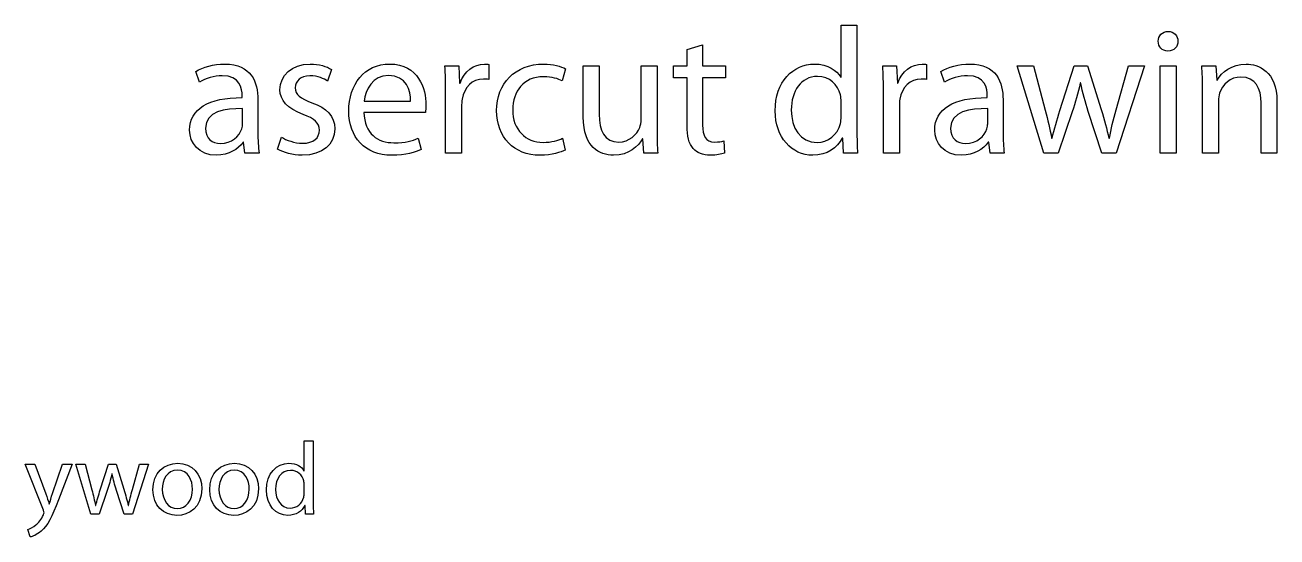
# Model space of a CAD drawing. Extents: x 16 to 1660, y 62 to 1240.
# Drawn here: x 319.8 to 585, y 1105.9 to 1214.4 of the extents above; entities that cross this region are included whole.
import ezdxf

# ---------------------------------------------------------------- set-up
doc = ezdxf.new("R2010")
doc.units = 0
doc.layers.get('0').update_dxf_attribs({"linetype": 'CONTINUOUS'})

msp = doc.modelspace()

# ---------------------------------------------------------------- linework, layer by layer
at = {"color": 7}
for points in [[(492.651909, 1203.36056), (492.728391, 1203.36056), (492.728391, 1214.421978), (496.058331, 1214.421978), (496.058331, 1214.421978)], [(496.058331, 1214.421978), (496.058331, 1192.031031)], [(460.080078, 1193.102911), (460.080078, 1203.207313), (457.209313, 1203.207313), (457.209313, 1205.771867), (460.080078, 1205.771867), (460.080078, 1209.216671), (463.371636, 1210.211787)], [(463.371636, 1210.211787), (463.371636, 1205.771867), (468.194249, 1205.771867), (468.194249, 1203.207313), (463.371636, 1203.207313), (463.371636, 1193.217493)], [(564.074733, 1210.977173), (564.074733, 1210.977173)], [(356.774327, 1202.28868), (356.00894, 1204.547022)], [(384.753556, 1205.006198), (383.949787, 1202.556791)], [(408.790704, 1205.771867), (411.737951, 1205.771867), (411.890916, 1202.097333), (412.00578, 1202.097333)], [(418.09162, 1206.078078), (418.09162, 1202.901102)], [(434.358344, 1205.159444), (433.592958, 1202.594891)], [(438.109924, 1194.939896), (438.109924, 1205.771867), (441.478247, 1205.771867), (441.478247, 1195.552318)], [(450.358087, 1194.442338), (450.358087, 1205.771867), (453.726127, 1205.771867), (453.726127, 1192.337242)], [(501.532031, 1205.771867), (504.479278, 1205.771867), (504.632242, 1202.097333), (504.747389, 1202.097333)], [(510.832947, 1206.078078), (510.832947, 1202.901102)], [(514.622627, 1202.28868), (513.85724, 1204.547022)], [(541.683222, 1196.050158), (538.697876, 1187.2468), (535.636047, 1187.2468), (530.047764, 1205.771867), (533.492569, 1205.771867)], [(533.492569, 1205.771867), (535.980358, 1196.356087)], [(539.080851, 1196.317987), (542.10458, 1205.771867), (544.93668, 1205.771867), (547.807444, 1196.509051)], [(550.98442, 1196.470951), (553.625173, 1205.771867), (556.955113, 1205.771867), (550.98442, 1187.2468), (547.922309, 1187.2468), (545.089927, 1196.087976)], [(560.323718, 1205.771867), (563.69204, 1205.771867), (563.69204, 1187.2468), (560.323718, 1187.2468), (560.323718, 1205.771867), (560.323718, 1205.771867)], [(569.127076, 1205.771867), (572.112422, 1205.771867), (572.303769, 1202.709756), (572.380251, 1202.709756)], [(543.444007, 1202.174098), (543.367524, 1202.174098)], [(365.845513, 1199.035504), (365.845513, 1199.418198)], [(412.311991, 1197.121473), (412.311991, 1187.2468), (408.943669, 1187.2468), (408.943669, 1199.992238)], [(505.053318, 1197.121473), (505.053318, 1187.2468), (501.685278, 1187.2468), (501.685278, 1199.992238)], [(523.693813, 1199.035504), (523.693813, 1199.418198)], [(572.648362, 1198.3847), (572.648362, 1187.2468), (569.28004, 1187.2468), (569.28004, 1200.757907)], [(365.921996, 1193.485604), (365.921996, 1196.70068)], [(369.175453, 1198.614429), (369.175453, 1191.68672), (369.175453, 1191.68672)], [(391.681547, 1198.308218), (401.51812, 1198.308218)], [(492.728391, 1195.016378), (492.728391, 1198.231736)], [(523.770013, 1193.485604), (523.770013, 1196.70068)], [(527.023753, 1198.614429), (527.023753, 1191.68672), (527.023753, 1191.68672)], [(585.049489, 1198.269836), (585.049489, 1187.2468), (581.681167, 1187.2468), (581.681167, 1197.925524)], [(404.656713, 1195.896911), (391.643447, 1195.896911), (391.643447, 1195.896911)], [(369.443282, 1187.2468), (366.419553, 1187.2468), (366.151442, 1189.581624), (366.03686, 1189.581624)], [(373.347544, 1188.127051), (374.151313, 1190.653222)], [(403.125658, 1190.423493), (403.73808, 1188.012187)], [(433.707822, 1190.423493), (434.281862, 1187.897322)], [(453.879091, 1187.2468), (450.893744, 1187.2468), (450.702398, 1190.270529), (450.625916, 1190.270529)], [(467.849938, 1189.849453), (468.002902, 1187.2849)], [(496.211296, 1187.2468), (493.225949, 1187.2468), (493.072984, 1190.461876), (492.95812, 1190.461876)], [(527.291582, 1187.2468), (524.267853, 1187.2468), (524.000024, 1189.581624), (523.88516, 1189.581624)], [(537.320067, 1190.461876), (537.434931, 1190.461876)], [(549.453364, 1190.461876), (549.567947, 1190.461876)], [(378.916918, 1119.948371), (378.960944, 1119.948371), (378.960944, 1126.274382), (380.865098, 1126.274382), (380.865098, 1126.274382)], [(380.865098, 1126.274382), (380.865098, 1113.469113)], [(323.739087, 1111.564678), (319.842727, 1121.327309), (321.944153, 1121.327309)], [(321.944153, 1121.327309), (324.242289, 1115.066773)], [(325.665253, 1115.1108), (327.76668, 1121.327309), (329.802349, 1121.327309), (326.912958, 1113.775324)], [(337.265716, 1115.767249), (335.558271, 1110.732687), (333.807082, 1110.732687), (330.611198, 1121.327309), (332.581391, 1121.327309)], [(332.581391, 1121.327309), (334.004073, 1115.942509)], [(335.777276, 1115.920778), (337.506451, 1121.327309), (339.126124, 1121.327309), (340.768093, 1116.029998)], [(338.272402, 1119.269627), (338.22894, 1119.269627)], [(342.584758, 1116.007984), (344.095211, 1121.327309), (345.999364, 1121.327309), (342.584758, 1110.732687), (340.833569, 1110.732687), (339.213896, 1115.789262)], [(378.960944, 1115.176276), (378.960944, 1117.014953)], [(357.292487, 1116.117769), (357.292487, 1116.117769)], [(369.308662, 1116.117769), (369.308662, 1116.117769)], [(324.942764, 1112.899871), (324.986791, 1112.899871)], [(334.770307, 1112.571647), (334.835782, 1112.571647)], [(341.709304, 1112.571647), (341.775062, 1112.571647)], [(380.952869, 1110.732969), (379.245424, 1110.732969), (379.157936, 1112.571929), (379.092178, 1112.571929)], [(320.915171, 1105.917129), (320.4337, 1107.515071)]]:
    msp.add_lwpolyline(points, dxfattribs=at)
for points in [[(559.902642, 1210.977173), (559.902642, 1212.125253), (560.744793, 1213.082269), (562.007738, 1213.082269)], [(562.007738, 1213.082269), (563.232582, 1213.082269), (564.074733, 1212.163636), (564.074733, 1210.977173)], [(561.931256, 1208.91046), (560.706411, 1208.91046), (559.902642, 1209.829093), (559.902642, 1210.977173)], [(564.074733, 1210.977173), (564.074733, 1209.829093), (563.270964, 1208.91046), (561.931256, 1208.91046)], [(356.00894, 1204.547022), (357.539713, 1205.504038), (359.798056, 1206.15456), (362.13288, 1206.15456)], [(362.13288, 1206.15456), (367.797644, 1206.15456), (369.175453, 1202.28868), (369.175453, 1198.614429)], [(373.845102, 1200.719524), (373.845102, 1203.705153), (376.294791, 1206.15456), (380.237153, 1206.15456)], [(380.237153, 1206.15456), (382.11252, 1206.15456), (383.75844, 1205.657002), (384.753556, 1205.006198)], [(388.428089, 1196.203122), (388.428089, 1201.791122), (391.719929, 1206.15456), (397.116582, 1206.15456)], [(397.116582, 1206.15456), (403.20214, 1206.15456), (404.771578, 1200.872489), (404.771578, 1197.466067)], [(408.943669, 1199.992238), (408.943669, 1202.174098), (408.905569, 1204.049464), (408.790704, 1205.771867)], [(412.00578, 1202.097333), (412.847649, 1204.585404), (414.914644, 1206.15456), (417.172987, 1206.15456)], [(417.172987, 1206.15456), (417.517298, 1206.15456), (417.785409, 1206.116178), (418.09162, 1206.078078)], [(419.73754, 1196.279604), (419.73754, 1201.982751), (423.64152, 1206.15456), (429.688696, 1206.15456)], [(429.688696, 1206.15456), (431.679209, 1206.15456), (433.439711, 1205.657002), (434.358344, 1205.159444)], [(478.758109, 1196.241222), (478.719727, 1202.403544), (482.585607, 1206.15456), (487.063627, 1206.15456)], [(487.063627, 1206.15456), (489.934391, 1206.15456), (491.809758, 1204.814851), (492.651909, 1203.36056)], [(501.685278, 1199.992238), (501.685278, 1202.174098), (501.646896, 1204.049464), (501.532031, 1205.771867)], [(504.747389, 1202.097333), (505.589258, 1204.585404), (507.656253, 1206.15456), (509.914313, 1206.15456)], [(509.914313, 1206.15456), (510.258907, 1206.15456), (510.526736, 1206.116178), (510.832947, 1206.078078)], [(513.85724, 1204.547022), (515.388013, 1205.504038), (517.646356, 1206.15456), (519.98118, 1206.15456)], [(519.98118, 1206.15456), (525.645944, 1206.15456), (527.023753, 1202.28868), (527.023753, 1198.614429)], [(569.28004, 1200.757907), (569.28004, 1202.709756), (569.241658, 1204.240811), (569.127076, 1205.771867)], [(572.380251, 1202.709756), (573.298884, 1204.432158), (575.442362, 1206.15456), (578.504191, 1206.15456)], [(578.504191, 1206.15456), (581.068744, 1206.15456), (585.049489, 1204.623504), (585.049489, 1198.269836)], [(361.635322, 1203.666771), (359.874538, 1203.666771), (358.075653, 1203.168931), (356.774327, 1202.28868)], [(365.845513, 1199.418198), (365.845513, 1200.910871), (365.424438, 1203.705153), (361.635322, 1203.666771)], [(380.160389, 1203.666771), (378.170158, 1203.666771), (377.09856, 1202.518409), (377.09856, 1201.1406)], [(383.949787, 1202.556791), (383.2225, 1203.015967), (381.882791, 1203.666771), (380.160389, 1203.666771)], [(396.848753, 1203.743253), (393.403949, 1203.743253), (391.949658, 1200.643042), (391.681547, 1198.308218)], [(401.51812, 1198.308218), (401.556502, 1200.413313), (400.637869, 1203.743253), (396.848753, 1203.743253)], [(416.943258, 1202.977584), (414.570051, 1202.977584), (412.886031, 1201.217082), (412.426856, 1198.690911)], [(418.09162, 1202.901102), (417.747027, 1202.977584), (417.402433, 1202.977584), (416.943258, 1202.977584)], [(429.688696, 1203.475424), (425.440404, 1203.475424), (423.143962, 1200.298449), (423.143962, 1196.470951)], [(433.592958, 1202.594891), (432.789189, 1203.015967), (431.525962, 1203.475424), (429.688696, 1203.475424)], [(487.714431, 1203.513807), (484.231527, 1203.513807), (482.164531, 1200.451696), (482.164531, 1196.394469)], [(492.575144, 1199.647927), (492.077869, 1201.753022), (490.240602, 1203.513807), (487.714431, 1203.513807)], [(509.684867, 1202.977584), (507.31166, 1202.977584), (505.62764, 1201.217082), (505.168182, 1198.690911)], [(510.832947, 1202.901102), (510.488353, 1202.977584), (510.144042, 1202.977584), (509.684867, 1202.977584)], [(519.483622, 1203.666771), (517.722838, 1203.666771), (515.923953, 1203.168931), (514.622627, 1202.28868)], [(523.693813, 1199.418198), (523.693813, 1200.910871), (523.272738, 1203.705153), (519.483622, 1203.666771)], [(543.367524, 1202.174098), (542.908067, 1199.954138), (542.334027, 1198.040107), (541.683222, 1196.050158)], [(545.089927, 1196.087976), (544.439122, 1198.155253), (543.903464, 1199.992238), (543.444007, 1202.174098)], [(577.394493, 1203.398942), (575.212633, 1203.398942), (573.490231, 1201.829504), (572.877809, 1199.954138)], [(581.681167, 1197.925524), (581.681167, 1200.910871), (580.571187, 1203.398942), (577.394493, 1203.398942)], [(354.707331, 1192.145896), (354.707331, 1196.624198), (358.688076, 1199.073604), (365.845513, 1199.035504)], [(378.78258, 1195.475836), (375.41454, 1196.70068), (373.845102, 1198.499564), (373.845102, 1200.719524)], [(377.09856, 1201.1406), (377.09856, 1199.609544), (378.170158, 1198.92064), (380.581464, 1197.963907)], [(492.728391, 1198.231736), (492.728391, 1198.652529), (492.690291, 1199.226569), (492.575144, 1199.647927)], [(512.555631, 1192.145896), (512.555631, 1196.624198), (516.536376, 1199.073604), (523.693813, 1199.035504)], [(572.877809, 1199.954138), (572.724844, 1199.533062), (572.648362, 1198.95874), (572.648362, 1198.3847)], [(365.921996, 1196.70068), (362.247462, 1196.777162), (358.075653, 1196.12664), (358.075653, 1192.528589)], [(380.581464, 1197.963907), (383.75844, 1196.777162), (385.44246, 1195.169624), (385.44246, 1192.413724)], [(397.537658, 1186.825724), (391.834793, 1186.825724), (388.428089, 1190.615122), (388.428089, 1196.203122)], [(404.771578, 1197.466067), (404.771578, 1196.777162), (404.733478, 1196.279604), (404.656713, 1195.896911)], [(412.426856, 1198.690911), (412.350373, 1198.231736), (412.311991, 1197.657413), (412.311991, 1197.121473)], [(428.961691, 1186.825724), (423.373409, 1186.825724), (419.73754, 1190.615122), (419.73754, 1196.279604)], [(423.143962, 1196.470951), (423.143962, 1192.184278), (425.89958, 1189.543242), (429.574113, 1189.543242)], [(486.719316, 1186.825724), (482.241013, 1186.825724), (478.758109, 1190.615122), (478.758109, 1196.241222)], [(482.164531, 1196.394469), (482.164531, 1192.643453), (484.039898, 1189.543242), (487.637667, 1189.543242)], [(505.168182, 1198.690911), (505.0917, 1198.231736), (505.053318, 1197.657413), (505.053318, 1197.121473)], [(523.770013, 1196.70068), (520.095762, 1196.777162), (515.923671, 1196.12664), (515.923671, 1192.528589)], [(535.980358, 1196.356087), (536.477916, 1194.289373), (536.975473, 1192.375624), (537.320067, 1190.461876)], [(537.434931, 1190.461876), (537.856007, 1192.337242), (538.468429, 1194.327756), (539.080851, 1196.317987)], [(547.807444, 1196.509051), (548.496349, 1194.289373), (549.032289, 1192.337242), (549.453364, 1190.461876)], [(549.567947, 1190.461876), (549.874158, 1192.337242), (550.371998, 1194.289373), (550.98442, 1196.470951)], [(365.769031, 1192.413724), (365.883613, 1192.7967), (365.921996, 1193.179393), (365.921996, 1193.485604)], [(382.189002, 1192.107513), (382.189002, 1193.715333), (381.232269, 1194.557202), (378.78258, 1195.475836)], [(391.643447, 1195.896911), (391.719929, 1191.342127), (394.590411, 1189.466478), (397.996833, 1189.466478)], [(444.501976, 1186.825724), (441.593111, 1186.825724), (438.109924, 1188.471362), (438.109924, 1194.939896)], [(441.478247, 1195.552318), (441.478247, 1192.031031), (442.587944, 1189.619724), (445.611673, 1189.619724)], [(450.051876, 1192.719936), (450.243222, 1193.179393), (450.358087, 1193.791816), (450.358087, 1194.442338)], [(487.637667, 1189.543242), (489.896009, 1189.543242), (491.963004, 1191.074298), (492.575144, 1193.562087)], [(492.575144, 1193.562087), (492.690291, 1194.021544), (492.728391, 1194.48072), (492.728391, 1195.016378)], [(523.617049, 1192.413724), (523.731913, 1192.7967), (523.770013, 1193.179393), (523.770013, 1193.485604)], [(360.372096, 1186.825724), (356.62108, 1186.825724), (354.707331, 1189.466478), (354.707331, 1192.145896)], [(358.075653, 1192.528589), (358.075653, 1190.308629), (359.530227, 1189.313513), (361.214247, 1189.313513)], [(361.214247, 1189.313513), (363.663936, 1189.313513), (365.233091, 1190.844569), (365.769031, 1192.413724)], [(369.175453, 1191.68672), (369.175453, 1190.0789), (369.251936, 1188.509744), (369.443282, 1187.2468)], [(385.44246, 1192.413724), (385.44246, 1189.122167), (382.878189, 1186.825724), (378.552851, 1186.825724)], [(378.629333, 1189.351896), (381.040922, 1189.351896), (382.189002, 1190.538358), (382.189002, 1192.107513)], [(445.611673, 1189.619724), (447.870016, 1189.619724), (449.439171, 1191.18888), (450.051876, 1192.719936)], [(453.726127, 1192.337242), (453.726127, 1190.385111), (453.764227, 1188.701091), (453.879091, 1187.2468)], [(461.381404, 1188.241916), (460.462771, 1189.275413), (460.080078, 1190.921051), (460.080078, 1193.102911)], [(463.371636, 1193.217493), (463.371636, 1190.921051), (464.02244, 1189.619724), (465.897807, 1189.619724)], [(496.058331, 1192.031031), (496.058331, 1190.385111), (496.134813, 1188.509744), (496.211296, 1187.2468)], [(518.220396, 1186.825724), (514.469662, 1186.825724), (512.555631, 1189.466478), (512.555631, 1192.145896)], [(515.923671, 1192.528589), (515.923671, 1190.308629), (517.378244, 1189.313513), (519.062264, 1189.313513)], [(519.062264, 1189.313513), (521.511953, 1189.313513), (523.081109, 1190.844569), (523.617049, 1192.413724)], [(527.023753, 1191.68672), (527.023753, 1190.0789), (527.100236, 1188.509744), (527.291582, 1187.2468)], [(366.03686, 1189.581624), (365.003362, 1188.127051), (363.013131, 1186.825724), (360.372096, 1186.825724)], [(378.552851, 1186.825724), (376.52452, 1186.825724), (374.648871, 1187.361382), (373.347544, 1188.127051)], [(374.151313, 1190.653222), (375.184811, 1190.0408), (376.945596, 1189.351896), (378.629333, 1189.351896)], [(397.996833, 1189.466478), (400.40814, 1189.466478), (401.900813, 1189.887836), (403.125658, 1190.423493)], [(429.574113, 1189.543242), (431.487862, 1189.543242), (432.750807, 1190.002418), (433.707822, 1190.423493)], [(450.625916, 1190.270529), (449.783764, 1188.777573), (447.793533, 1186.825724), (444.501976, 1186.825724)], [(465.017556, 1186.825724), (463.4484, 1186.825724), (462.185173, 1187.361382), (461.381404, 1188.241916)], [(465.897807, 1189.619724), (466.81644, 1189.619724), (467.352098, 1189.696207), (467.849938, 1189.849453)], [(492.95812, 1190.461876), (491.963004, 1188.395162), (489.743044, 1186.825724), (486.719316, 1186.825724)], [(523.88516, 1189.581624), (522.851662, 1188.127051), (520.861431, 1186.825724), (518.220396, 1186.825724)], [(403.73808, 1188.012187), (402.551618, 1187.476529), (400.484904, 1186.825724), (397.537658, 1186.825724)], [(434.281862, 1187.897322), (433.401611, 1187.476529), (431.44948, 1186.825724), (428.961691, 1186.825724)], [(468.002902, 1187.2849), (467.352098, 1187.055171), (466.318882, 1186.825724), (465.017556, 1186.825724)], [(338.22894, 1119.269627), (337.966191, 1117.999909), (337.637684, 1116.905733), (337.265716, 1115.767249)], [(339.213896, 1115.789262), (338.841644, 1116.971209), (338.535433, 1118.021922), (338.272402, 1119.269627)], [(346.938882, 1115.942509), (346.938882, 1119.466618), (349.281044, 1121.546031), (352.192449, 1121.546031)], [(352.148704, 1120.1019), (349.894031, 1120.1019), (348.909076, 1117.999909), (348.909076, 1116.007984)], [(355.322576, 1116.052011), (355.322576, 1117.846944), (354.425109, 1120.1019), (352.148704, 1120.1019)], [(352.192449, 1121.546031), (355.235087, 1121.546031), (357.292487, 1119.335384), (357.292487, 1116.117769)], [(358.955058, 1115.942509), (358.955058, 1119.466618), (361.29722, 1121.546031), (364.208624, 1121.546031)], [(364.16488, 1120.1019), (361.910207, 1120.1019), (360.925251, 1117.999909), (360.925251, 1116.007984)], [(367.338751, 1116.052011), (367.338751, 1117.846944), (366.441284, 1120.1019), (364.16488, 1120.1019)], [(364.208624, 1121.546031), (367.251262, 1121.546031), (369.308662, 1119.335384), (369.308662, 1116.117769)], [(370.971233, 1115.877033), (370.949502, 1119.401142), (373.160149, 1121.546313), (375.721316, 1121.546313)], [(376.093284, 1120.03586), (374.10136, 1120.03586), (372.919413, 1118.284671), (372.919413, 1115.964522)], [(375.721316, 1121.546313), (377.363002, 1121.546313), (378.435447, 1120.780362), (378.916918, 1119.948371)], [(378.873456, 1117.824931), (378.588693, 1119.028891), (377.53798, 1120.03586), (376.093284, 1120.03586)], [(378.960944, 1117.014953), (378.960944, 1117.255971), (378.938931, 1117.584478), (378.873456, 1117.824931)], [(324.242289, 1115.066773), (324.505038, 1114.36658), (324.767787, 1113.534589), (324.942764, 1112.899871)], [(324.986791, 1112.899871), (325.1835, 1113.534589), (325.402504, 1114.344567), (325.665253, 1115.1108)], [(334.004073, 1115.942509), (334.288836, 1114.76028), (334.573316, 1113.666104), (334.770307, 1112.571647)], [(334.835782, 1112.571647), (335.0768, 1113.644091), (335.427038, 1114.782293), (335.777276, 1115.920778)], [(340.768093, 1116.029998), (341.162076, 1114.76028), (341.468569, 1113.644091), (341.709304, 1112.571647)], [(341.775062, 1112.571647), (341.95004, 1113.644091), (342.23452, 1114.76028), (342.584758, 1116.007984)], [(352.017189, 1110.491951), (349.171824, 1110.491951), (346.938882, 1112.593378), (346.938882, 1115.942509)], [(348.909076, 1116.007984), (348.909076, 1113.687836), (350.222538, 1111.936647), (352.104678, 1111.936647)], [(357.292487, 1116.117769), (357.292487, 1112.199396), (354.556624, 1110.491951), (352.017189, 1110.491951)], [(352.104678, 1111.936647), (353.943638, 1111.936647), (355.322576, 1113.666104), (355.322576, 1116.052011)], [(364.033647, 1110.491951), (361.188, 1110.491951), (358.955058, 1112.593378), (358.955058, 1115.942509)], [(360.925251, 1116.007984), (360.925251, 1113.687836), (362.238713, 1111.936647), (364.121136, 1111.936647)], [(369.308662, 1116.117769), (369.308662, 1112.199396), (366.5728, 1110.491951), (364.033647, 1110.491951)], [(364.121136, 1111.936647), (365.959813, 1111.936647), (367.338751, 1113.666104), (367.338751, 1116.052011)], [(375.524324, 1110.492233), (372.963158, 1110.492233), (370.971233, 1112.659418), (370.971233, 1115.877033)], [(372.919413, 1115.964522), (372.919413, 1113.819351), (373.99214, 1112.046149), (376.04954, 1112.046149)], [(376.04954, 1112.046149), (377.340989, 1112.046149), (378.523218, 1112.921602), (378.873456, 1114.344567)], [(378.873456, 1114.344567), (378.938931, 1114.607316), (378.960944, 1114.869782), (378.960944, 1115.176276)], [(326.912958, 1113.775324), (325.53402, 1110.141713), (324.592809, 1108.303036), (323.279347, 1107.143102)], [(323.892333, 1111.061193), (323.892333, 1111.170696), (323.848307, 1111.323942), (323.739087, 1111.564678)], [(379.092178, 1112.571929), (378.523218, 1111.3897), (377.2535, 1110.492233), (375.524324, 1110.492233)], [(380.865098, 1113.469113), (380.865098, 1112.528184), (380.909124, 1111.455458), (380.952869, 1110.732969)], [(322.119131, 1108.456282), (322.644629, 1108.872278), (323.279347, 1109.616498), (323.739087, 1110.601453)], [(323.739087, 1110.601453), (323.826576, 1110.798444), (323.892333, 1110.951691), (323.892333, 1111.061193)], [(320.4337, 1107.515071), (320.915171, 1107.668318), (321.549889, 1107.974811), (322.119131, 1108.456282)], [(323.279347, 1107.143102), (322.316122, 1106.333124), (321.396924, 1106.0049), (320.915171, 1105.917129)]]:
    msp.add_open_spline(points, degree=3, dxfattribs=at)

doc.saveas('drawing.dxf')
